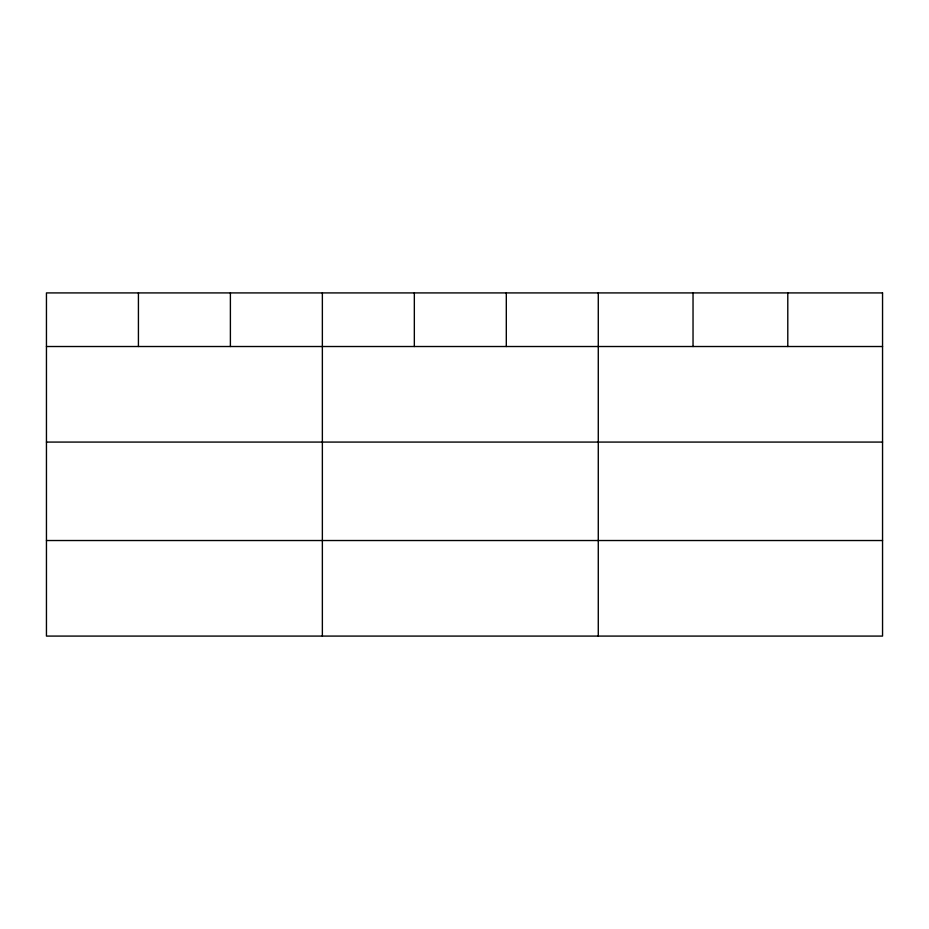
<?xml version="1.0" encoding="UTF-8"?>
<svg xmlns="http://www.w3.org/2000/svg" width="929" height="929" viewBox="0 0 929 929"><rect width="100%" height="100%" fill="white"/><g stroke="black" fill="none" stroke-linecap="round" stroke-linejoin="round"><path stroke-width="1.39" d="M46.45 346.517L882.55 346.517M46.45 442.076L882.55 442.076M46.45 540.527L882.55 540.527M787.792 292.914L787.792 346.517M693.034 292.914L693.034 346.517M598.276 292.914L598.276 636.086M506.305 292.914L506.305 346.517M414.334 292.914L414.334 346.517M322.363 292.914L322.363 636.086M230.392 292.914L230.392 346.517M138.421 292.914L138.421 346.517M882.55 292.914L46.45 292.914L46.45 636.086L882.55 636.086L882.55 292.914"/></g></svg>
